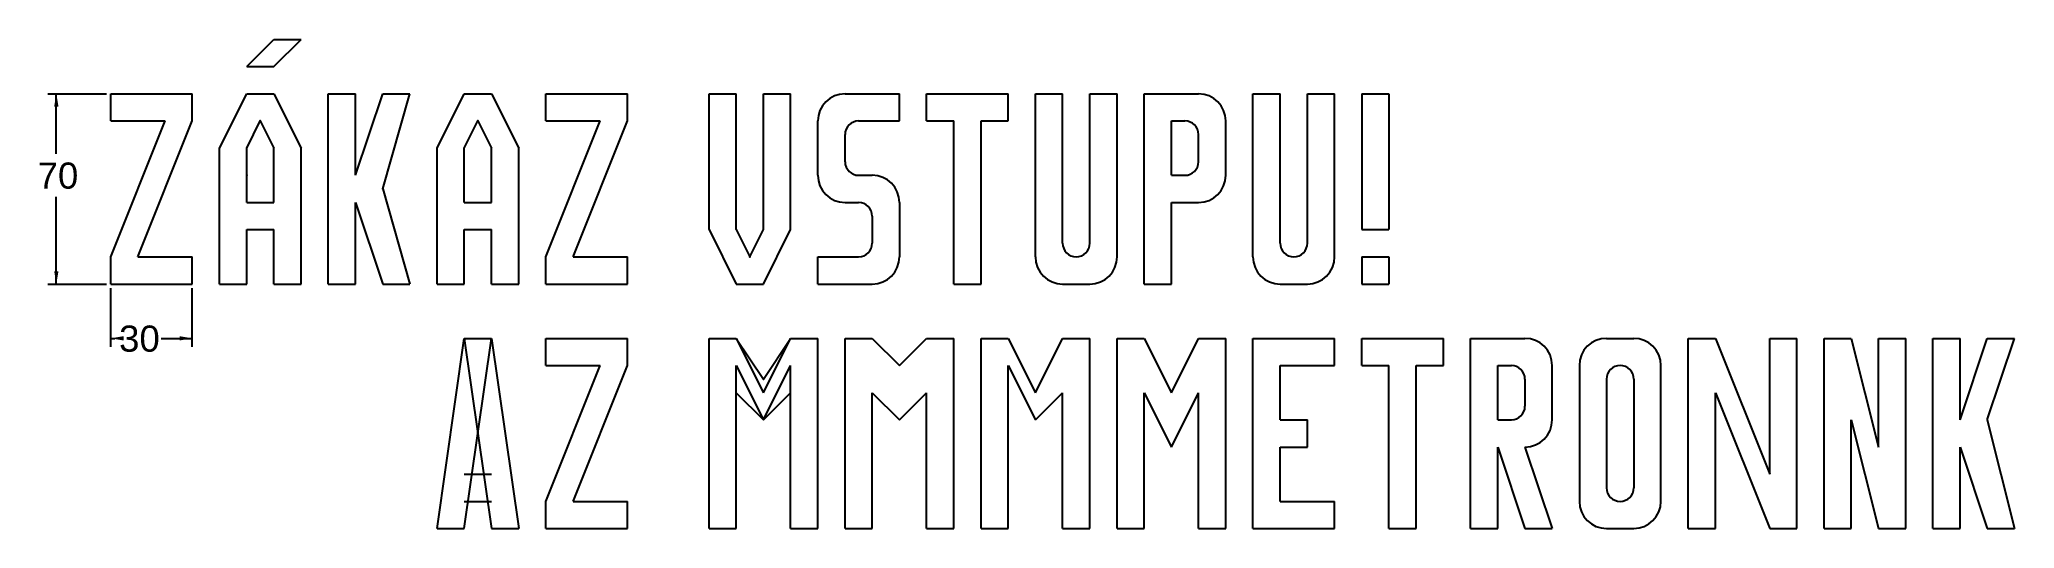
# Model space of a CAD drawing. Header units: millimetres. Extents: x -236 to 490, y -100 to 80.
import ezdxf

# ---------------------------------------------------------------- set-up
doc = ezdxf.new("R2010")
doc.units = ezdxf.units.MM
doc.layers.add('default', color=7, linetype='CONTINUOUS')
doc.styles.add('Arial', font='arial.ttf')

msp = doc.modelspace()

# ---------------------------------------------------------------- linework, layer by layer
at = {"layer": 'default'}
for p, q in [((-160, 70), (-150, 80)), ((-150, 70), (-140, 80)), ((-150, 80), (-140, 80)), ((-160, 70), (-150, 70)), ((-233.175, 60), (-211.5875, 60)), ((-230, 37.9375), (-230, 60)), ((-210, 60), (-180, 60)), ((-210, 50), (-210, 60)), ((-180, 50), (-180, 60)), ((-170, 40), (-160, 60)), ((-160, 60), (-150, 60)), ((-150, 60), (-140, 40)), ((-130, -10), (-130, 60)), ((-130, 60), (-120, 60)), ((-120, 40), (-120, 60)), ((-120, 30), (-110, 60)), ((-110, 60), (-100, 60)), ((-110, 25), (-100, 60)), ((-90, 40), (-80, 60)), ((-80, 60), (-70, 60)), ((-70, 60), (-60, 40)), ((-50, 50), (-50, 60)), ((-50, 60), (-20, 60)), ((-20, 50), (-20, 60)), ((10, 50), (10, 60)), ((10, 60), (20, 60)), ((20, 30), (20, 60)), ((30, 60), (40, 60)), ((30, 20), (30, 60)), ((40, 10), (40, 60)), ((60, 60), (80, 60)), ((80, 50), (80, 60)), ((90, 50), (90, 60)), ((90, 60), (120, 60)), ((120, 50), (120, 60)), ((130, 60), (140, 60)), ((130, 0), (130, 60)), ((140, 5), (140, 60)), ((150, 60), (160, 60)), ((150, 5), (150, 60)), ((160, 0), (160, 60)), ((170, -10), (170, 60)), ((170, 60), (190, 60)), ((210, 60), (220, 60)), ((210, 0), (210, 60)), ((220, 5), (220, 60)), ((230, 60), (240, 60)), ((230, 5), (230, 60)), ((240, 0), (240, 60)), ((250, 60), (250, 10)), ((250, 60), (260, 60)), ((260, 60), (260, 10)), ((-210, 50), (-190, 50)), ((-210, 0), (-190, 50)), ((-200, 0), (-180, 50)), ((-160, 40), (-155, 50)), ((-155, 50), (-150, 40)), ((-80, 40), (-75, 50)), ((-75, 50), (-70, 40)), ((-50, 0), (-30, 50)), ((-50, 50), (-30, 50)), ((-40, 0), (-20, 50)), ((10, 10), (10, 50)), ((50, 30), (50, 50)), ((60, 35), (60, 45)), ((65, 50), (80, 50)), ((90, 50), (100, 50)), ((100, -10), (100, 50)), ((110, -10), (110, 50)), ((110, 50), (120, 50)), ((180, 40), (180, 50)), ((180, 50), (185, 50)), ((190, 45), (190, 45)), ((190, 35), (190, 45)), ((200, 40), (200, 50)), ((-170, -10), (-170, 40)), ((-160, 20), (-160, 40)), ((-150, 20), (-150, 40)), ((-140, -10), (-140, 40)), ((-120, 30), (-120, 40)), ((-90, -10), (-90, 40)), ((-80, 20), (-80, 40)), ((-70, 20), (-70, 40)), ((-60, -10), (-60, 40)), ((180, 30), (180, 40)), ((200, 30), (200, 40)), ((20, 20), (20, 30)), ((65, 30), (70, 30)), ((180, 30), (185, 30)), ((-230, -10), (-230, 22.0625)), ((-110, 25), (-100, -10)), ((-160, 20), (-150, 20)), ((-120, -10), (-120, 20)), ((-120, 20), (-110, -10)), ((-80, 20), (-70, 20)), ((20, 10), (20, 20)), ((30, 10), (30, 20)), ((60, 20), (65, 20)), ((70, 15), (70, 5)), ((80, 20), (80, 0)), ((180, -10), (180, 20)), ((180, 20), (190, 20)), ((-160, -10), (-160, 10)), ((-160, 10), (-150, 10)), ((-150, -10), (-150, 10)), ((-80, -10), (-80, 10)), ((-80, 10), (-70, 10)), ((-70, -10), (-70, 10)), ((10, 10), (20, -10)), ((20, 10), (25, 0)), ((25, 0), (30, 10)), ((30, -10), (40, 10)), ((250, 10), (260, 10)), ((-210, -10), (-210, 0)), ((-200, 0), (-180, 0)), ((-180, -10), (-180, 0)), ((-50, -10), (-50, 0)), ((-40, 0), (-20, 0)), ((-20, -10), (-20, 0)), ((50, -10), (50, 0)), ((50, 0), (65, 0)), ((145, 0), (145, 0)), ((225, 0), (225, 0)), ((250, 0), (250, -10)), ((250, 0), (260, 0)), ((260, 0), (260, -10)), ((-233.175, -10), (-211.5875, -10)), ((-210, -10), (-180, -10)), ((-210, -33.175), (-210, -11.5875)), ((-180, -33.175), (-180, -11.5875)), ((-170, -10), (-160, -10)), ((-150, -10), (-140, -10)), ((-130, -10), (-120, -10)), ((-110, -10), (-100, -10)), ((-90, -10), (-80, -10)), ((-70, -10), (-60, -10)), ((-50, -10), (-20, -10)), ((20, -10), (30, -10)), ((50, -10), (70, -10)), ((100, -10), (110, -10)), ((140, -10), (150, -10)), ((170, -10), (180, -10)), ((220, -10), (230, -10)), ((250, -10), (260, -10)), ((-210, -30), (-208.5024, -30)), ((-191.4976, -30), (-180, -30)), ((-90, -100), (-80, -30)), ((-80, -30), (-70, -30)), ((-80, -30), (-70, -100)), ((-80, -100), (-70, -30)), ((-70, -30), (-60, -100)), ((-50, -40), (-50, -30)), ((-50, -30), (-20, -30)), ((-20, -40), (-20, -30)), ((10, -30), (20, -30)), ((10, -100), (10, -30)), ((20, -30), (30, -45)), ((20, -30), (30, -50)), ((30, -45), (40, -30)), ((30, -50), (40, -30)), ((40, -30), (50, -30)), ((50, -100), (50, -30)), ((60, -100), (60, -30)), ((60, -30), (70, -30)), ((70, -30), (80, -40)), ((80, -40), (90, -30)), ((90, -30), (100, -30)), ((100, -100), (100, -30)), ((110, -100), (110, -30)), ((110, -30), (120, -30)), ((120, -30), (130, -50)), ((130, -50), (140, -30)), ((140, -30), (150, -30)), ((150, -100), (150, -30)), ((160, -100), (160, -30)), ((160, -30), (170, -30)), ((170, -30), (180, -50)), ((180, -50), (190, -30)), ((190, -30), (200, -30)), ((200, -100), (200, -30)), ((210, -100), (210, -30)), ((210, -30), (240, -30)), ((240, -40), (240, -30)), ((250, -40), (250, -30)), ((250, -30), (280, -30)), ((280, -40), (280, -30)), ((290, -100), (290, -30)), ((290, -30), (310, -30)), ((340, -30), (350, -30)), ((370, -100), (370, -30)), ((370, -30), (380, -30)), ((380, -30), (400, -80)), ((400, -30), (410, -30)), ((400, -80), (400, -30)), ((410, -100), (410, -30)), ((420, -100), (420, -30)), ((420, -30), (430, -30)), ((430, -30), (440, -70)), ((440, -70), (440, -30)), ((440, -30), (450, -30)), ((450, -100), (450, -30)), ((460, -100), (460, -30)), ((460, -30), (470, -30)), ((470, -60), (470, -30)), ((470, -60), (480, -30)), ((480, -30), (490, -30)), ((480, -60), (490, -30)), ((-50, -40), (-40, -40)), ((-50, -90), (-30, -40)), ((-40, -40), (-30, -40)), ((-40, -90), (-20, -40)), ((20, -40), (30, -60)), ((20, -100), (20, -40)), ((30, -60), (40, -40)), ((40, -100), (40, -40)), ((120, -100), (120, -40)), ((120, -40), (130, -60)), ((220, -40), (240, -40)), ((220, -60), (220, -40)), ((250, -40), (260, -40)), ((260, -100), (260, -40)), ((270, -100), (270, -40)), ((270, -40), (280, -40)), ((300, -60), (300, -40)), ((300, -40), (305, -40)), ((320, -60), (320, -40)), ((330, -40), (330, -90)), ((345, -40), (345, -40)), ((360, -90), (360, -40)), ((20, -50), (30, -60)), ((30, -60), (40, -50)), ((70, -100), (70, -50)), ((70, -50), (80, -60)), ((80, -60), (90, -50)), ((90, -100), (90, -50)), ((130, -60), (140, -50)), ((140, -100), (140, -50)), ((170, -100), (170, -50)), ((170, -50), (180, -70)), ((180, -70), (190, -50)), ((190, -100), (190, -50)), ((310, -45), (310, -55)), ((340, -45), (340, -85)), ((350, -45), (350, -85)), ((380, -100), (380, -50)), ((380, -50), (400, -100)), ((220, -60), (230, -60)), ((230, -70), (230, -60)), ((300, -60), (305, -60)), ((430, -60), (440, -100)), ((430, -100), (430, -60)), ((480, -60), (490, -100)), ((220, -70), (230, -70)), ((220, -90), (220, -70)), ((300, -100), (300, -70)), ((300, -70), (310, -100)), ((310, -70), (320, -100)), ((470, -100), (470, -70)), ((470, -70), (480, -100)), ((-80, -80), (-70, -80)), ((-80, -90), (-70, -90)), ((-50, -100), (-50, -90)), ((-40, -90), (-20, -90)), ((-20, -100), (-20, -90)), ((220, -90), (240, -90)), ((240, -100), (240, -90)), ((-90, -100), (-80, -100)), ((-70, -100), (-60, -100)), ((-50, -100), (-20, -100)), ((10, -100), (20, -100)), ((40, -100), (50, -100)), ((60, -100), (70, -100)), ((90, -100), (100, -100)), ((110, -100), (120, -100)), ((140, -100), (150, -100)), ((160, -100), (170, -100)), ((190, -100), (200, -100)), ((210, -100), (240, -100)), ((260, -100), (270, -100)), ((290, -100), (300, -100)), ((310, -100), (320, -100)), ((340, -100), (350, -100)), ((370, -100), (380, -100)), ((400, -100), (410, -100)), ((420, -100), (430, -100)), ((440, -100), (450, -100)), ((460, -100), (470, -100)), ((480, -100), (490, -100))]:
    msp.add_line(p, q, dxfattribs=at)
for centre, radius, start, end in [((60, 50), 10, 90, 180), ((190, 50), 10, 0, 90), ((65, 45), 5, 90, 180), ((185, 45), 5, 0, 90), ((60, 30), 10, 180, 270), ((65, 35), 5, 180, 270), ((70, 20), 10, 0, 90), ((185, 35), 5, 270, 360), ((190, 30), 10, 270, 0), ((65, 15), 5, 0, 90), ((65, 5), 5, 270, 360), ((145, 5), 5, 180, 270), ((145, 5), 5, 270, 0), ((225, 5), 5, 180, 270), ((225, 5), 5, 270, 0), ((70, 0), 10, 270, 360), ((140, 0), 10, 180, 270), ((150, 0), 10, 270, 0), ((220, 0), 10, 180, 270), ((230, 0), 10, 270, 0), ((310, -40), 10, 0, 90), ((340, -40), 10, 90, 180), ((350, -40), 10, 0, 90), ((305, -45), 5, 0, 90), ((345, -45), 5, 90, 180), ((345, -45), 5, 0, 90), ((305, -55), 5, 270, 360), ((310, -60), 10, 270, 0), ((345, -85), 5, 180, 270), ((345, -85), 5, 270, 360), ((340, -90), 10, 180, 270), ((350, -90), 10, 270, 0)]:
    msp.add_arc(centre, radius, start, end, dxfattribs=at)
at = {"layer": 'default', "color": 1}
for p in [(-155, 50), (-75, 50), (-160, 30), (-160, 30), (-160, 30), (-110, 25), (25, 0), (30, -45)]:
    msp.add_point(p, dxfattribs=at)
at = {"layer": 'default'}
for points in [[(-229.2167, 55.3023), (-230.7833, 55.3023), (-230, 60)], [(-230.7833, -5.3023), (-229.2167, -5.3023), (-230, -10)], [(-205.3023, -29.2174), (-205.3023, -30.7826), (-210, -30)], [(-184.6977, -30.7826), (-184.6977, -29.2174), (-180, -30)]]:
    msp.add_solid(points, dxfattribs=at)

# ---------------------------------------------------------------- texts
at = {"layer": 'default', "style": 'Arial'}
for s, p in [('70', (-236.8779, 25.0878)), ('30', (-206.9149, -34.9122))]:
    msp.add_text(s, height=9.62526, dxfattribs=at).set_placement(p)

doc.saveas('drawing.dxf')
